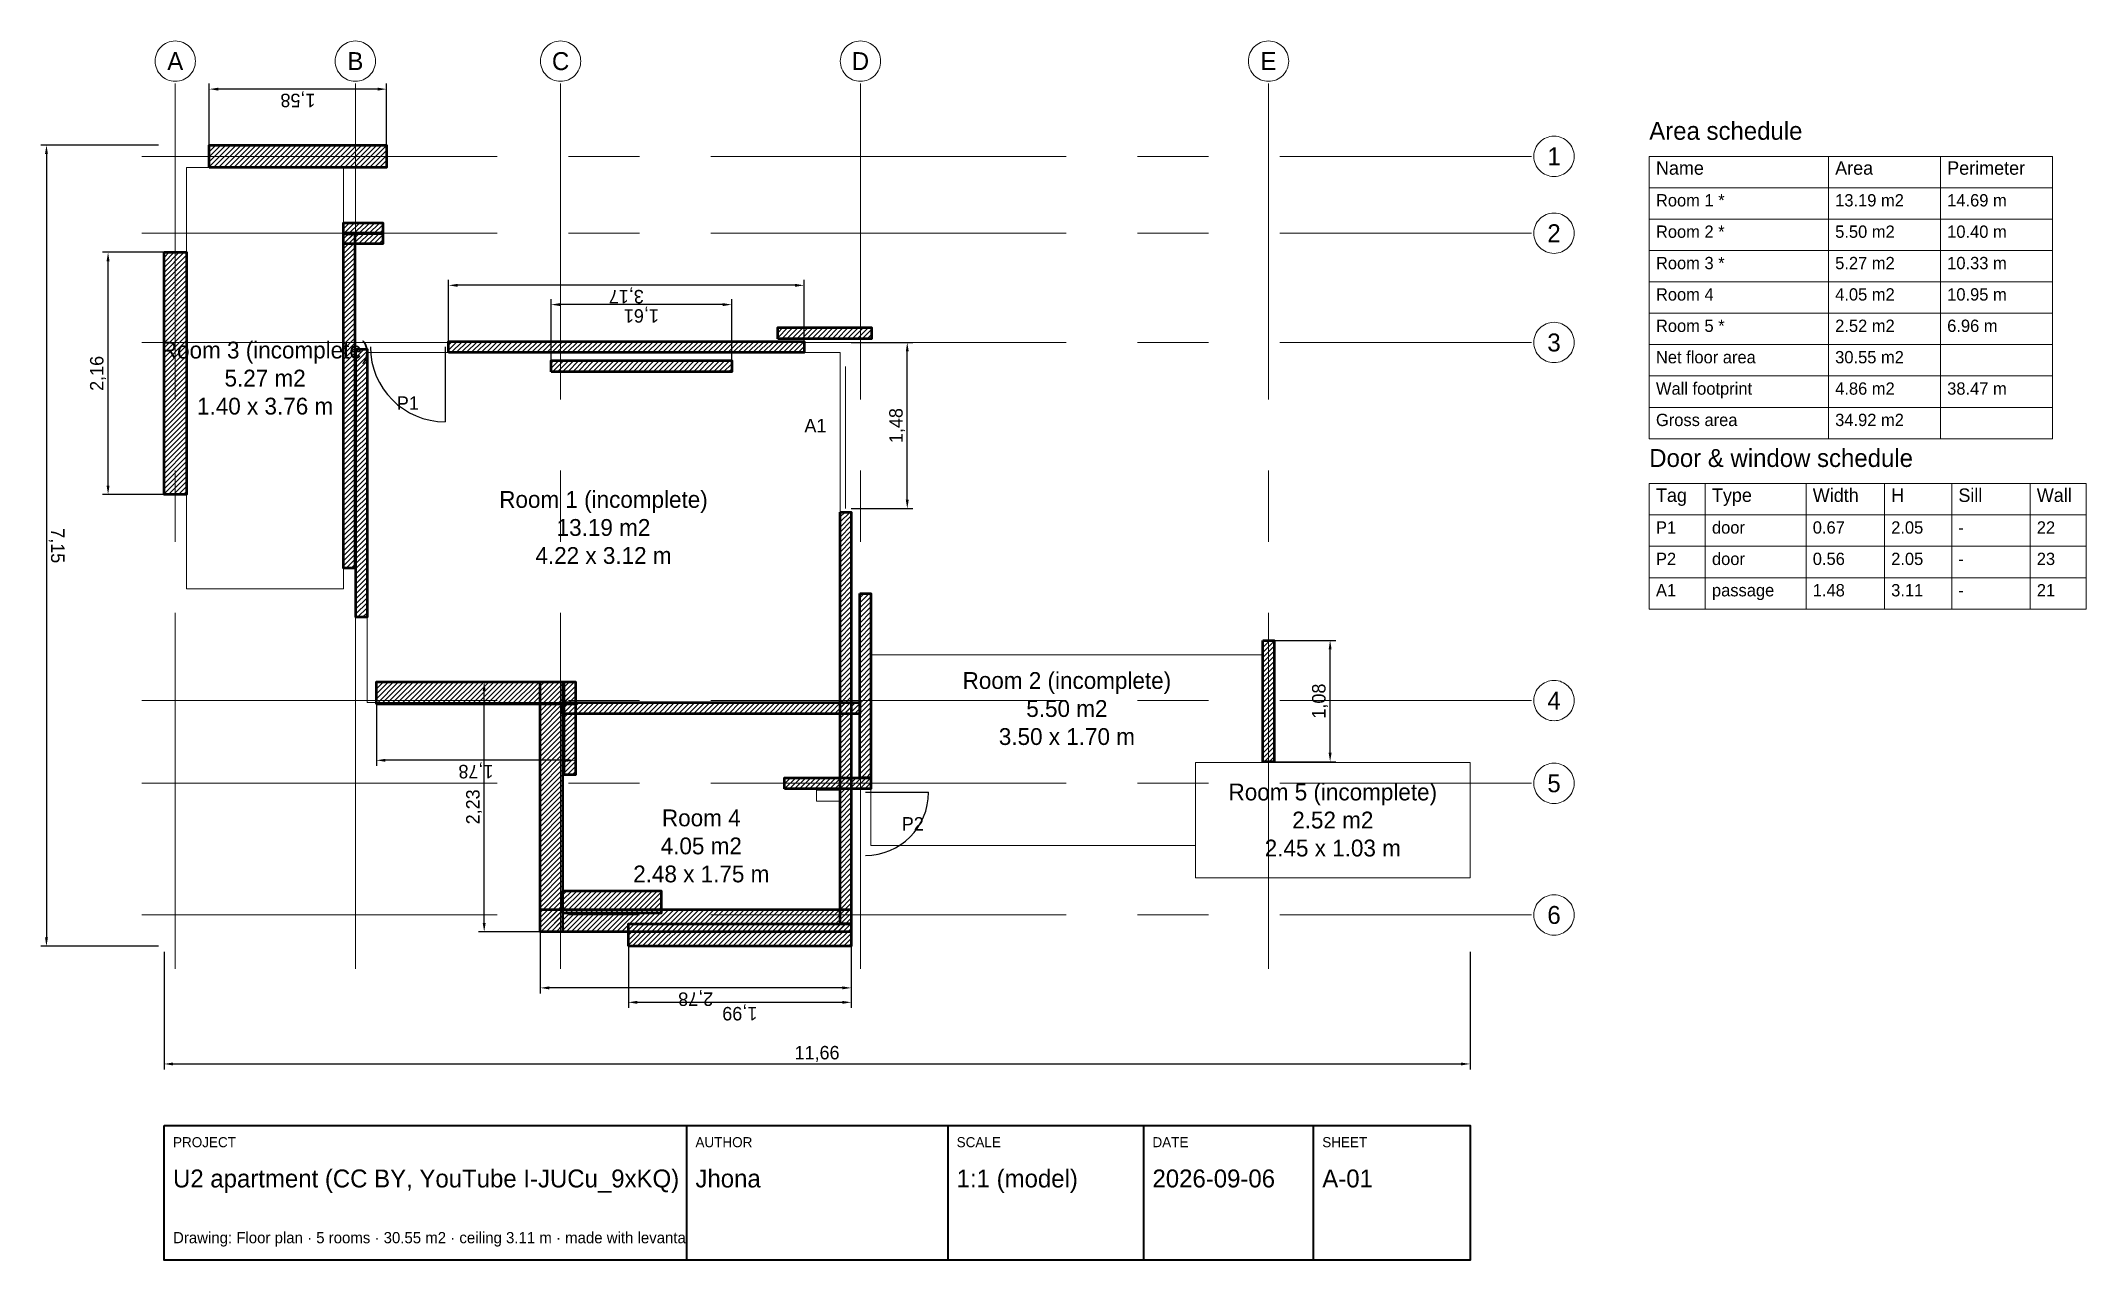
# Model space of a CAD drawing. Header units: metres. Extents: x -3.7 to 14.6, y -4 to 6.8.
import ezdxf
from ezdxf.enums import TextEntityAlignment as Align

# ---------------------------------------------------------------- set-up
doc = ezdxf.new("R2010")
doc.units = ezdxf.units.M
doc.linetypes.add('CENTER', pattern=[5.08, 3.175, -0.635, 0.635, -0.635])
doc.linetypes.add('DASHED', pattern=[1.524, 1.27, -0.254])
for name, color, linetype, lineweight in [('A-ANNO-DIMS', 4, 'CONTINUOUS', 13), ('A-ANNO-TABL', 7, 'CONTINUOUS', 18), ('A-ANNO-TEXT', 7, 'CONTINUOUS', 18), ('A-ANNO-TTLB', 7, 'CONTINUOUS', 35), ('A-AREA', 3, 'CONTINUOUS', 18), ('A-AREA-OPEN', 8, 'DASHED', 18), ('A-DOOR', 30, 'CONTINUOUS', 25), ('A-GRID', 1, 'CENTER', 13), ('A-OPEN', 8, 'DASHED', 18), ('A-WALL', 7, 'CONTINUOUS', 50), ('A-WALL-PATT', 8, 'CONTINUOUS', 13)]:
    doc.layers.add(name, color=color, linetype=linetype, lineweight=lineweight)
doc.dimstyles.new('LEVANTA', dxfattribs={"dimtxt": 0.12, "dimasz": 0.08, "dimexe": 0.05, "dimexo": 0.05, "dimgap": 0.03, "dimtad": 1, "dimcen": 2.5, "dimazin": 3, "dimtfac": 1, "dimtmove": 0, "dimatfit": 3})

# ---------------------------------------------------------------- blocks, each defined once
blk = doc.blocks.new('LEVANTA_DOOR')
at = {"layer": 'A-DOOR'}
blk.add_line((0, 0), (0, 1), dxfattribs=at)
blk.add_arc((0, 0), 1, 0, 90, dxfattribs=at)

msp = doc.modelspace()

# ---------------------------------------------------------------- hatches: boundary and pattern name
at = {"layer": 'A-WALL-PATT'}
h = msp.add_hatch(dxfattribs=at)
h.set_pattern_fill('ANSI31', scale=0.01)
h.paths.add_polyline_path([(-2.192, 5.704), (-2.192, 5.904), (-0.61, 5.904), (-0.61, 5.704), (-2.192, 5.704)])
h = msp.add_hatch(dxfattribs=at)
h.set_pattern_fill('ANSI31', scale=0.01)
h.paths.add_polyline_path([(-0.993, 5.112), (-0.993, 5.212), (-0.643, 5.212), (-0.643, 5.112), (-0.993, 5.112)])
h = msp.add_hatch(dxfattribs=at)
h.set_pattern_fill('ANSI31', scale=0.01)
h.paths.add_polyline_path([(-0.993, 5.023), (-0.993, 5.123), (-0.643, 5.123), (-0.643, 5.023), (-0.993, 5.023)])
h = msp.add_hatch(dxfattribs=at)
h.set_pattern_fill('ANSI31', scale=0.01)
h.paths.add_polyline_path([(-2.596, 4.948), (-2.396, 4.948), (-2.396, 2.786), (-2.596, 2.786), (-2.596, 4.948)])
h = msp.add_hatch(dxfattribs=at)
h.set_pattern_fill('ANSI31', scale=0.01)
h.paths.add_polyline_path([(-0.993, 5.112), (-0.893, 5.112), (-0.893, 2.129), (-0.993, 2.129), (-0.993, 5.112)])
h = msp.add_hatch(dxfattribs=at)
h.set_pattern_fill('ANSI31', scale=0.01)
h.paths.add_polyline_path([(2.882, 4.176), (2.882, 4.276), (3.719, 4.276), (3.719, 4.176), (2.882, 4.176)])
h = msp.add_hatch(dxfattribs=at)
h.set_pattern_fill('ANSI31', scale=0.01)
h.paths.add_polyline_path([(-0.884, 4.084), (-0.784, 4.084), (-0.784, 1.691), (-0.884, 1.691), (-0.884, 4.084)])
h = msp.add_hatch(dxfattribs=at)
h.set_pattern_fill('ANSI31', scale=0.01)
h.paths.add_polyline_path([(-0.056, 4.053), (-0.056, 4.153), (3.118, 4.153), (3.118, 4.053), (-0.056, 4.053)])
h = msp.add_hatch(dxfattribs=at)
h.set_pattern_fill('ANSI31', scale=0.01)
h.paths.add_polyline_path([(0.859, 3.881), (0.859, 3.981), (2.472, 3.981), (2.472, 3.881), (0.859, 3.881)])
h = msp.add_hatch(dxfattribs=at)
h.set_pattern_fill('ANSI31', scale=0.01)
h.paths.add_polyline_path([(3.439, 2.63), (3.539, 2.63), (3.539, -1.046), (3.439, -1.046), (3.439, 2.63)])
h = msp.add_hatch(dxfattribs=at)
h.set_pattern_fill('ANSI31', scale=0.01)
h.paths.add_polyline_path([(3.615, 1.904), (3.715, 1.904), (3.715, 0.259), (3.615, 0.259), (3.615, 1.904)])
h = msp.add_hatch(dxfattribs=at)
h.set_pattern_fill('ANSI31', scale=0.01)
h.paths.add_polyline_path([(7.214, 1.484), (7.314, 1.484), (7.314, 0.401), (7.214, 0.401), (7.214, 1.484)])
h = msp.add_hatch(dxfattribs=at)
h.set_pattern_fill('ANSI31', scale=0.01)
h.paths.add_polyline_path([(-0.7, 0.914), (-0.7, 1.114), (1.076, 1.114), (1.076, 0.914), (-0.7, 0.914)])
h = msp.add_hatch(dxfattribs=at)
h.set_pattern_fill('ANSI31', scale=0.01)
h.paths.add_polyline_path([(0.762, 1.114), (0.962, 1.114), (0.962, -1.117), (0.762, -1.117), (0.762, 1.114)])
h = msp.add_hatch(dxfattribs=at)
h.set_pattern_fill('ANSI31', scale=0.01)
h.paths.add_polyline_path([(0.976, 1.114), (1.076, 1.114), (1.076, 0.283), (0.976, 0.283), (0.976, 1.114)])
h = msp.add_hatch(dxfattribs=at)
h.set_pattern_fill('ANSI31', scale=0.01)
h.paths.add_polyline_path([(0.962, 0.829), (0.962, 0.929), (3.615, 0.929), (3.615, 0.829), (0.962, 0.829)])
h = msp.add_hatch(dxfattribs=at)
h.set_pattern_fill('ANSI31', scale=0.01)
h.paths.add_polyline_path([(2.943, 0.159), (2.943, 0.259), (3.715, 0.259), (3.715, 0.159), (2.943, 0.159)])
h = msp.add_hatch(dxfattribs=at)
h.set_pattern_fill('ANSI31', scale=0.01)
h.paths.add_polyline_path([(0.962, -0.95), (0.962, -0.75), (1.842, -0.75), (1.842, -0.95), (0.962, -0.95)])
h = msp.add_hatch(dxfattribs=at)
h.set_pattern_fill('ANSI31', scale=0.01)
h.paths.add_polyline_path([(0.762, -1.117), (0.762, -0.917), (3.539, -0.917), (3.539, -1.117), (0.762, -1.117)])
h = msp.add_hatch(dxfattribs=at)
h.set_pattern_fill('ANSI31', scale=0.01)
h.paths.add_polyline_path([(1.549, -1.246), (1.549, -1.046), (3.539, -1.046), (3.539, -1.246), (1.549, -1.246)])

# ---------------------------------------------------------------- linework, layer by layer
at = {"layer": 'A-ANNO-TABL'}
for p, q in [((12.263, 5.804), (12.263, 5.524)), ((13.263, 5.804), (13.263, 5.524)), ((12.263, 5.524), (12.263, 5.244)), ((13.263, 5.524), (13.263, 5.244)), ((12.263, 5.244), (12.263, 4.964)), ((13.263, 5.244), (13.263, 4.964)), ((12.263, 4.964), (12.263, 4.684)), ((13.263, 4.964), (13.263, 4.684)), ((12.263, 4.684), (12.263, 4.404)), ((13.263, 4.684), (13.263, 4.404)), ((12.263, 4.404), (12.263, 4.124)), ((13.263, 4.404), (13.263, 4.124)), ((12.263, 4.124), (12.263, 3.844)), ((13.263, 4.124), (13.263, 3.844)), ((12.263, 3.844), (12.263, 3.564)), ((13.263, 3.844), (13.263, 3.564)), ((12.263, 3.564), (12.263, 3.284)), ((13.263, 3.564), (13.263, 3.284)), ((11.163, 2.884), (11.163, 2.604)), ((12.063, 2.884), (12.063, 2.604)), ((12.763, 2.884), (12.763, 2.604)), ((13.363, 2.884), (13.363, 2.604)), ((14.063, 2.884), (14.063, 2.604)), ((11.163, 2.604), (11.163, 2.324)), ((12.063, 2.604), (12.063, 2.324)), ((12.763, 2.604), (12.763, 2.324)), ((13.363, 2.604), (13.363, 2.324)), ((14.063, 2.604), (14.063, 2.324)), ((11.163, 2.324), (11.163, 2.044)), ((12.063, 2.324), (12.063, 2.044)), ((12.763, 2.324), (12.763, 2.044)), ((13.363, 2.324), (13.363, 2.044)), ((14.063, 2.324), (14.063, 2.044)), ((11.163, 2.044), (11.163, 1.764)), ((12.063, 2.044), (12.063, 1.764)), ((12.763, 2.044), (12.763, 1.764)), ((13.363, 2.044), (13.363, 1.764)), ((14.063, 2.044), (14.063, 1.764))]:
    msp.add_line(p, q, dxfattribs=at)
for points in [[(10.663, 5.804), (14.263, 5.804), (14.263, 5.524), (10.663, 5.524)], [(10.663, 5.524), (14.263, 5.524), (14.263, 5.244), (10.663, 5.244)], [(10.663, 5.244), (14.263, 5.244), (14.263, 4.964), (10.663, 4.964)], [(10.663, 4.964), (14.263, 4.964), (14.263, 4.684), (10.663, 4.684)], [(10.663, 4.684), (14.263, 4.684), (14.263, 4.404), (10.663, 4.404)], [(10.663, 4.404), (14.263, 4.404), (14.263, 4.124), (10.663, 4.124)], [(10.663, 4.124), (14.263, 4.124), (14.263, 3.844), (10.663, 3.844)], [(10.663, 3.844), (14.263, 3.844), (14.263, 3.564), (10.663, 3.564)], [(10.663, 3.564), (14.263, 3.564), (14.263, 3.284), (10.663, 3.284)], [(10.663, 2.884), (14.563, 2.884), (14.563, 2.604), (10.663, 2.604)], [(10.663, 2.604), (14.563, 2.604), (14.563, 2.324), (10.663, 2.324)], [(10.663, 2.324), (14.563, 2.324), (14.563, 2.044), (10.663, 2.044)], [(10.663, 2.044), (14.563, 2.044), (14.563, 1.764), (10.663, 1.764)]]:
    msp.add_lwpolyline(points, close=True, dxfattribs=at)
at = {"layer": 'A-ANNO-TTLB'}
for p, q in [((2.068, -2.846), (2.068, -4.046)), ((4.4, -2.846), (4.4, -4.046)), ((6.148, -2.846), (6.148, -4.046)), ((7.664, -2.846), (7.664, -4.046))]:
    msp.add_line(p, q, dxfattribs=at)
msp.add_lwpolyline([(-2.596, -2.846), (9.063, -2.846), (9.063, -4.046), (-2.596, -4.046)], close=True, dxfattribs=at)
at = {"layer": 'A-AREA'}
for points in [[(-2.396, 1.945), (-0.993, 1.945), (-0.993, 5.704), (-2.396, 5.704)], [(-0.784, 0.929), (3.439, 0.929), (3.439, 4.053), (-0.784, 4.053)], [(3.715, -0.345), (3.715, 1.355), (7.214, 1.355), (7.214, 0.395), (6.613, 0.395), (6.613, -0.345)], [(1.076, 0.829), (1.076, 0.283), (0.976, 0.283), (0.976, 0.829), (0.962, 0.829), (0.962, -0.75), (1.842, -0.75), (1.842, -0.917), (3.439, -0.917), (3.439, 0.048), (3.228, 0.048), (3.228, 0.148), (3.439, 0.148), (3.439, 0.159), (2.943, 0.159), (2.943, 0.259), (3.439, 0.259), (3.439, 0.829)], [(6.613, -0.635), (9.063, -0.635), (9.063, 0.395), (6.613, 0.395)]]:
    msp.add_lwpolyline(points, close=True, dxfattribs=at)
at = {"layer": 'A-AREA-OPEN'}
for p, q in [((-2.396, 5.704), (-2.396, 5.098)), ((-2.396, 2.636), (-2.396, 1.945)), ((-2.396, 1.945), (-1.034, 1.945)), ((-0.784, 1.541), (-0.784, 1.239)), ((3.865, 1.355), (7.064, 1.355)), ((7.064, 0.395), (6.613, 0.395)), ((6.613, 0.395), (6.613, -0.345)), ((7.064, 0.395), (6.613, 0.395)), ((6.613, 0.395), (6.613, -0.635)), ((9.063, 0.395), (7.463, 0.395)), ((9.063, -0.635), (9.063, 0.395)), ((6.613, -0.345), (3.865, -0.345)), ((6.613, -0.635), (9.063, -0.635))]:
    msp.add_line(p, q, dxfattribs=at)
at = {"layer": 'A-GRID'}
for p, q in [((-2.496, -1.446), (-2.496, 6.454)), ((-0.888, -1.446), (-0.888, 6.454)), ((0.944, -1.446), (0.944, 6.454)), ((3.621, -1.446), (3.621, 6.454)), ((7.264, -1.446), (7.264, 6.454)), ((-2.796, 5.804), (9.613, 5.804)), ((-2.796, 5.118), (9.613, 5.118)), ((-2.796, 4.143), (9.613, 4.143)), ((-2.796, 0.947), (9.613, 0.947)), ((-2.796, 0.209), (9.613, 0.209)), ((-2.796, -0.966), (9.613, -0.966))]:
    msp.add_line(p, q, dxfattribs=at)
for centre in [(-2.496, 6.654), (-0.888, 6.654), (0.944, 6.654), (3.621, 6.654), (7.264, 6.654), (9.813, 5.804), (9.813, 5.118), (9.813, 4.143), (9.813, 0.947), (9.813, 0.209), (9.813, -0.966)]:
    msp.add_circle(centre, 0.18, dxfattribs=at)
at = {"layer": 'A-OPEN'}
msp.add_line((3.489, 2.66), (3.489, 4.143), dxfattribs=at)
at = {"layer": 'A-WALL'}
for points in [[(-2.192, 5.704), (-2.192, 5.904), (-0.61, 5.904), (-0.61, 5.704), (-2.192, 5.704)], [(-0.993, 5.112), (-0.993, 5.212), (-0.643, 5.212), (-0.643, 5.112), (-0.993, 5.112)], [(-0.993, 5.023), (-0.993, 5.123), (-0.643, 5.123), (-0.643, 5.023), (-0.993, 5.023)], [(-2.596, 4.948), (-2.396, 4.948), (-2.396, 2.786), (-2.596, 2.786), (-2.596, 4.948)], [(-0.993, 5.112), (-0.893, 5.112), (-0.893, 2.129), (-0.993, 2.129), (-0.993, 5.112)], [(2.882, 4.176), (2.882, 4.276), (3.719, 4.276), (3.719, 4.176), (2.882, 4.176)], [(-0.884, 4.084), (-0.784, 4.084), (-0.784, 1.691), (-0.884, 1.691), (-0.884, 4.084)], [(-0.056, 4.053), (-0.056, 4.153), (3.118, 4.153), (3.118, 4.053), (-0.056, 4.053)], [(0.859, 3.881), (0.859, 3.981), (2.472, 3.981), (2.472, 3.881), (0.859, 3.881)], [(3.439, 2.63), (3.539, 2.63), (3.539, -1.046), (3.439, -1.046), (3.439, 2.63)], [(3.615, 1.904), (3.715, 1.904), (3.715, 0.259), (3.615, 0.259), (3.615, 1.904)], [(7.214, 1.484), (7.314, 1.484), (7.314, 0.401), (7.214, 0.401), (7.214, 1.484)], [(-0.7, 0.914), (-0.7, 1.114), (1.076, 1.114), (1.076, 0.914), (-0.7, 0.914)], [(0.762, 1.114), (0.962, 1.114), (0.962, -1.117), (0.762, -1.117), (0.762, 1.114)], [(0.976, 1.114), (1.076, 1.114), (1.076, 0.283), (0.976, 0.283), (0.976, 1.114)], [(0.962, 0.829), (0.962, 0.929), (3.615, 0.929), (3.615, 0.829), (0.962, 0.829)], [(2.943, 0.159), (2.943, 0.259), (3.715, 0.259), (3.715, 0.159), (2.943, 0.159)], [(0.962, -0.95), (0.962, -0.75), (1.842, -0.75), (1.842, -0.95), (0.962, -0.95)], [(0.762, -1.117), (0.762, -0.917), (3.539, -0.917), (3.539, -1.117), (0.762, -1.117)], [(1.549, -1.246), (1.549, -1.046), (3.539, -1.046), (3.539, -1.246), (1.549, -1.246)]]:
    msp.add_lwpolyline(points, close=True, dxfattribs=at)

# ---------------------------------------------------------------- block references
at = {"layer": 'A-DOOR'}
for p, xscale, yscale, rotation in [((-0.086, 4.103), 0.6676017731609424, 0.6676017731609424, 180), ((3.665, 0.129), 0.5640296251545711, 0.5640296251545711, -90)]:
    msp.add_blockref('LEVANTA_DOOR', p, dxfattribs=dict(at, xscale=xscale, yscale=yscale, rotation=rotation))

# ---------------------------------------------------------------- texts
at = {"layer": 'A-ANNO-TABL'}
for s, height, p in [('Area schedule', 0.16, (10.663, 5.904)), ('Name', 0.12, (10.723, 5.604)), ('Area', 0.12, (12.323, 5.604)), ('Perimeter', 0.12, (13.323, 5.604)), ('Room 1 *', 0.11, (10.723, 5.324)), ('13.19 m2', 0.11, (12.323, 5.324)), ('14.69 m', 0.11, (13.323, 5.324)), ('Room 2 *', 0.11, (10.723, 5.044)), ('5.50 m2', 0.11, (12.323, 5.044)), ('10.40 m', 0.11, (13.323, 5.044)), ('Room 3 *', 0.11, (10.723, 4.764)), ('5.27 m2', 0.11, (12.323, 4.764)), ('10.33 m', 0.11, (13.323, 4.764)), ('Room 4', 0.11, (10.723, 4.484)), ('4.05 m2', 0.11, (12.323, 4.484)), ('10.95 m', 0.11, (13.323, 4.484)), ('Room 5 *', 0.11, (10.723, 4.204)), ('2.52 m2', 0.11, (12.323, 4.204)), ('6.96 m', 0.11, (13.323, 4.204)), ('Net floor area', 0.11, (10.723, 3.924)), ('30.55 m2', 0.11, (12.323, 3.924)), ('Wall footprint', 0.11, (10.723, 3.644)), ('4.86 m2', 0.11, (12.323, 3.644)), ('38.47 m', 0.11, (13.323, 3.644)), ('Gross area', 0.11, (10.723, 3.364)), ('34.92 m2', 0.11, (12.323, 3.364)), ('Door & window schedule', 0.16, (10.663, 2.984)), ('Tag', 0.12, (10.723, 2.684)), ('Type', 0.12, (11.223, 2.684)), ('Width', 0.12, (12.123, 2.684)), ('H', 0.12, (12.823, 2.684)), ('Sill', 0.12, (13.423, 2.684)), ('Wall', 0.12, (14.123, 2.684)), ('P1', 0.11, (10.723, 2.404)), ('door', 0.11, (11.223, 2.404)), ('0.67', 0.11, (12.123, 2.404)), ('2.05', 0.11, (12.823, 2.404)), ('-', 0.11, (13.423, 2.404)), ('22', 0.11, (14.123, 2.404)), ('P2', 0.11, (10.723, 2.124)), ('door', 0.11, (11.223, 2.124)), ('0.56', 0.11, (12.123, 2.124)), ('2.05', 0.11, (12.823, 2.124)), ('-', 0.11, (13.423, 2.124)), ('23', 0.11, (14.123, 2.124)), ('A1', 0.11, (10.723, 1.844)), ('passage', 0.11, (11.223, 1.844)), ('1.48', 0.11, (12.123, 1.844)), ('3.11', 0.11, (12.823, 1.844)), ('-', 0.11, (13.423, 1.844)), ('21', 0.11, (14.123, 1.844))]:
    msp.add_text(s, height=height, dxfattribs=at).set_placement(p, align=Align.BOTTOM_LEFT)
at = {"layer": 'A-ANNO-TEXT'}
for s, p in [('P1', (-0.42, 3.602)), ('A1', (3.219, 3.401)), ('P2', (4.088, -0.153))]:
    msp.add_text(s, height=0.12, dxfattribs=at).set_placement(p, align=Align.MIDDLE_CENTER)
at = {"layer": 'A-ANNO-TEXT', "char_height": 0.15, "attachment_point": 5}
for s, insert in [('Room 3 (incomplete)\\P5.27 m2\\P1.40 x 3.76 m', (-1.694, 3.824)), ('Room 1 (incomplete)\\P13.19 m2\\P4.22 x 3.12 m', (1.327, 2.491)), ('Room 2 (incomplete)\\P5.50 m2\\P3.50 x 1.70 m', (5.464, 0.875)), ('Room 5 (incomplete)\\P2.52 m2\\P2.45 x 1.03 m', (7.838, -0.12)), ('Room 4\\P4.05 m2\\P2.48 x 1.75 m', (2.2, -0.351))]:
    msp.add_mtext(s, dxfattribs=dict(at, insert=insert))
at = {"layer": 'A-ANNO-TTLB'}
for s, height, p in [('PROJECT', 0.09, (-2.516, -3.066)), ('AUTHOR', 0.09, (2.148, -3.066)), ('SCALE', 0.09, (4.48, -3.066)), ('DATE', 0.09, (6.228, -3.066)), ('SHEET', 0.09, (7.744, -3.066)), ('U2 apartment (CC BY, YouTube I-JUCu_9xKQ)', 0.16, (-2.516, -3.446)), ('Jhona', 0.16, (2.148, -3.446)), ('1:1 (model)', 0.16, (4.48, -3.446)), ('2026-09-06', 0.16, (6.228, -3.446)), ('A-01', 0.16, (7.744, -3.446)), ('Drawing: Floor plan · 5 rooms · 30.55 m2 · ceiling 3.11 m · made with levanta', 0.1, (-2.516, -3.926))]:
    msp.add_text(s, height=height, dxfattribs=at).set_placement(p, align=Align.BOTTOM_LEFT)
at = {"layer": 'A-GRID'}
for s, p in [('A', (-2.496, 6.654)), ('B', (-0.888, 6.654)), ('C', (0.944, 6.654)), ('D', (3.621, 6.654)), ('E', (7.264, 6.654)), ('1', (9.813, 5.804)), ('2', (9.813, 5.118)), ('3', (9.813, 4.143)), ('4', (9.813, 0.947)), ('5', (9.813, 0.209)), ('6', (9.813, -0.966))]:
    msp.add_text(s, height=0.16, dxfattribs=at).set_placement(p, align=Align.MIDDLE_CENTER)

# ---------------------------------------------------------------- dimensions: what is measured, and where the dimension line sits
at = {"layer": 'A-ANNO-DIMS'}
for base, p1, p2, angle in [((-0.61, 6.404), (-0.61, 5.804), (-2.192, 5.804), 180), ((-3.646, 5.904), (-2.596, 5.904), (-2.596, -1.246), 270), ((-3.096, 2.786), (-2.496, 2.786), (-2.496, 4.948), 90), ((3.118, 4.653), (3.118, 4.103), (-0.056, 4.103), 180), ((2.472, 4.481), (2.472, 3.931), (0.859, 3.931), 180), ((4.039, 2.66), (3.489, 2.66), (3.489, 4.143), 90), ((7.814, 0.401), (7.264, 0.401), (7.264, 1.484), 90), ((0.262, -1.117), (0.862, -1.117), (0.862, 1.114), 90), ((1.076, 0.414), (1.076, 1.014), (-0.7, 1.014), 180), ((3.539, -1.617), (3.539, -1.017), (0.762, -1.017), 180), ((3.539, -1.746), (3.539, -1.146), (1.549, -1.146), 180)]:
    msp.add_linear_dim(base=base, p1=p1, p2=p2, angle=angle, dimstyle='LEVANTA', dxfattribs=at).render()
msp.add_linear_dim(base=(-2.596, -2.296), p1=(-2.596, -1.246), p2=(9.063, -1.246), dimstyle='LEVANTA', dxfattribs=at).render()

doc.saveas('drawing.dxf')
